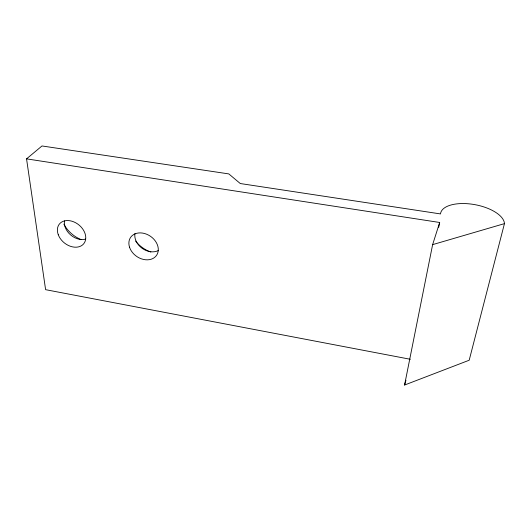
<?xml version="1.0" encoding="UTF-8"?>
<svg xmlns="http://www.w3.org/2000/svg" width="531" height="531" viewBox="0 0 531 531"><rect width="100%" height="100%" fill="white"/><g stroke="black" fill="none" stroke-linecap="round" stroke-linejoin="round"><path stroke-width="0.8" d="M26.55 158.862L41.989 145.959L228.815 173.909L240.284 183.54L440.511 213.927A32.424 14.835 10.6 0 1 472.836 204.309A32.424 14.835 10.6 0 1 504.45 223.631L469.185 360.237L404.569 385.041L432.626 244.632L439.675 222.482L26.55 158.862L45.606 289.674L410.337 359.275M438.692 227.348L439.675 222.482M404.569 385.041L405.956 380.269M432.626 244.632L504.45 223.631M85.657 239.109A15.406 11.49 39.1 0 1 70.623 234.928A15.406 11.49 39.1 0 1 64.503 220.876M158.477 250.473A15.518 12.113 35 0 1 142.096 248.282A15.518 12.113 35 0 1 134.954 233.521M150.89 252.059A26.716 21.048 35.2 0 1 135.624 241.067M80.931 239.527A26.523 19.986 39.4 0 1 63.839 224.075M129.524 247.174A15.784 12.206 34.8 0 0 154.375 257.608A15.784 12.206 34.8 0 0 146.861 234.31A15.784 12.206 34.8 0 0 129.524 247.174M58.284 234.762A15.665 11.569 38.9 0 0 82.531 244.957A15.665 11.569 38.9 0 0 73.915 221.918A15.665 11.569 38.9 0 0 58.284 234.762"/></g></svg>
